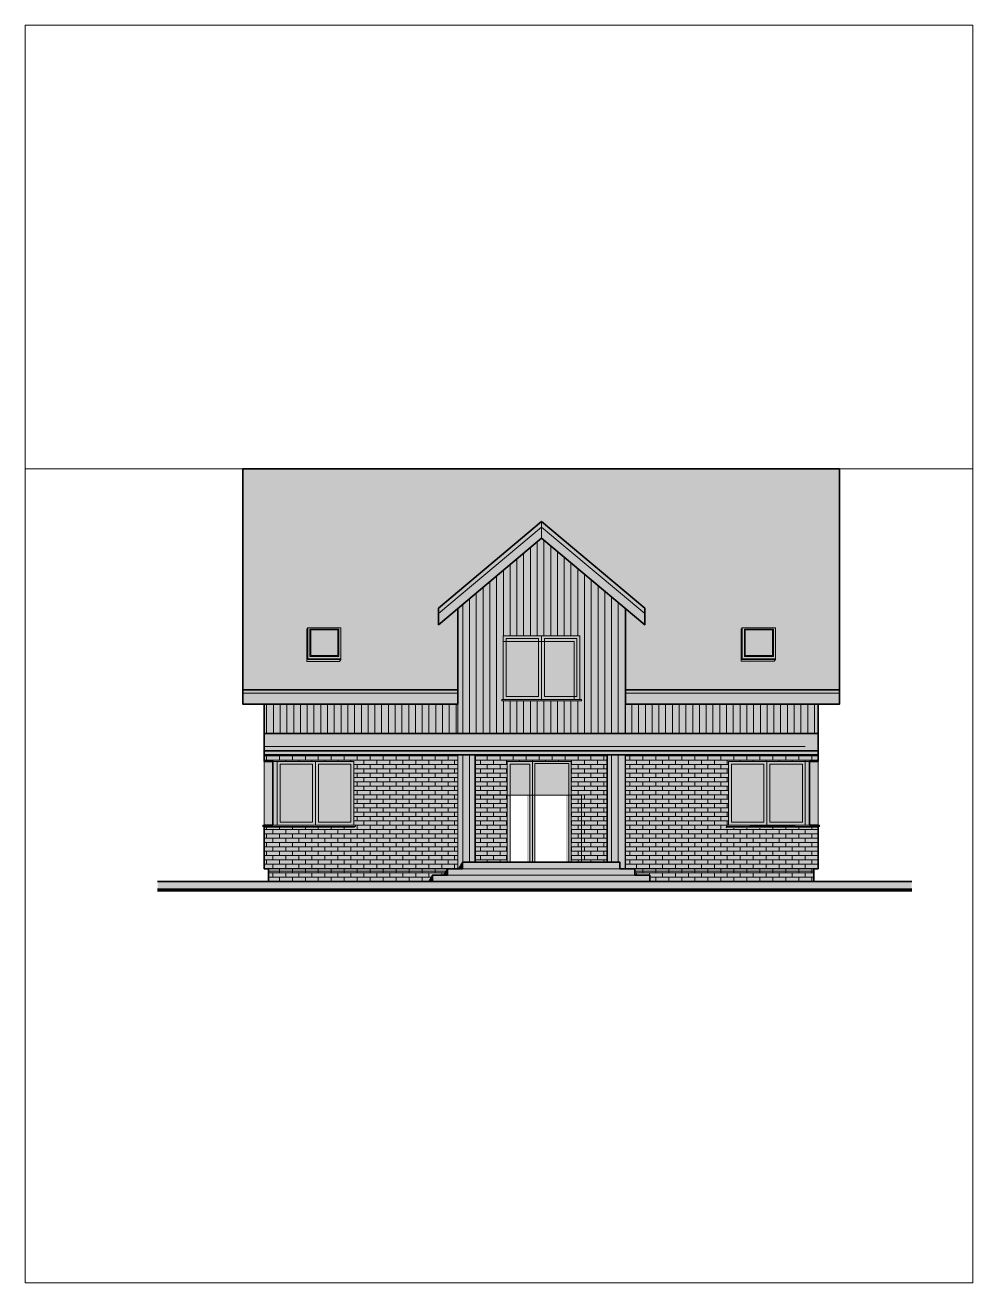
# Paper-space layout 'ELEW S' of a CAD drawing. Header units: millimetres. Extents: x -20 to 202, y -20 to 275.
# The model-space entities are those that its viewports show. They can reach past a viewport. Long polylines and large blocks are cut down to what shows.
import ezdxf

# ---------------------------------------------------------------- set-up
doc = ezdxf.new("R2010")
doc.units = ezdxf.units.MM
doc.linetypes.add('DASHED', pattern=[19.05, 12.7, -6.35])
for name, color, linetype, lineweight in [('A-ELEWACJA CIENKA', 11, 'Continuous', 13), ('A-RYS ELEWACJI', 40, 'Continuous', 35), ('A-schody', 2, 'Continuous', 0), ('A-wykończenie', 4, 'Continuous', 5), ('B-CIENIE', 251, 'Continuous', 0), ('B-DACHÓWKA', 250, 'Continuous', 0), ('B-DREWNO', 34, 'Continuous', 0), ('B-materiały', 9, 'Continuous', 0), ('B-STOLARKA OKIENNA', 250, 'Continuous', 0), ('B-SZKŁO', 153, 'Continuous', 0)]:
    doc.layers.add(name, color=color, linetype=linetype, lineweight=lineweight)
doc.layers.add('A-linia poziomu stopu', color=7, linetype='DASHED', lineweight=0, plot=False)
doc.layers.add('B-BIAŁY ELEM', color=7, linetype='Continuous', lineweight=0, true_color=0xf0f0f0)
doc.layers.add('B-CEGŁA', color=7, linetype='Continuous', lineweight=0, true_color=0xba5b0d)

msp = doc.modelspace()

# ---------------------------------------------------------------- hatches: boundary and pattern name
at = {"layer": 'A-ELEWACJA CIENKA'}
h = msp.add_hatch(dxfattribs=at)
h.set_pattern_fill('AR-RSHKE', color=256, scale=0.1)
h.paths.add_polyline_path([(3709.32, -2051.47), (3951.32, -2254.52), (3951.28, -2279.24), (4408.32, -2279.24), (4408.32, -1927.26), (3008.32, -1927.26), (3008.32, -2279.24), (3467.36, -2279.24), (3467.33, -2254.52)])
h.paths.add_polyline_path([(3512.32, -2279.24), (3484.54, -2279.24), (3467.39, -2293.64), (3467.36, -2279.24), (3008.32, -2279.24), (3008.32, -2446.49), (3512.32, -2446.49)])
h.paths.add_polyline_path([(3238.25, -2375.43), (3160.25, -2375.43), (3160.25, -2300.68), (3238.25, -2300.68)], flags=16)
h.paths.add_polyline_path([(3233.25, -2370.43), (3165.25, -2370.43), (3165.25, -2305.68), (3233.25, -2305.68)], flags=0)
h.paths.add_polyline_path([(4408.32, -2279.24), (3951.28, -2279.24), (3951.26, -2293.64), (3934.1, -2279.24), (3906.32, -2279.24), (3906.32, -2446.49), (4408.32, -2446.49)])
h.paths.add_polyline_path([(4180.4, -2300.68), (4258.4, -2300.68), (4258.4, -2375.43), (4180.4, -2375.43)], flags=16)
h.paths.add_polyline_path([(4185.4, -2305.68), (4253.4, -2305.68), (4253.4, -2370.43), (4185.4, -2370.43)], flags=0)
h.paths.add_polyline_path([(3906.32, -2255.93), (3906.32, -2279.24), (3934.1, -2279.24)], flags=17)
h.paths.add_polyline_path([(3512.32, -2255.93), (3484.54, -2279.24), (3512.32, -2279.24)], flags=17)
h = msp.add_hatch(dxfattribs=at)
h.set_pattern_fill('ANSI31', color=256, scale=5, angle=45)
h.paths.add_polyline_path([(3906.32, -2549.24), (3906.32, -2480.24), (3906.32, -2255.93), (3709.32, -2090.63), (3512.32, -2255.93), (3512.32, -2446.49), (3512.32, -2480.24), (3512.32, -2549.24)])
h.paths.add_polyline_path([(3619.32, -2472.24), (3616.32, -2472.24), (3616.32, -2469.24), (3619.32, -2469.24), (3619.32, -2319.24), (3799.32, -2319.24), (3799.32, -2469.24), (3803.25, -2469.24), (3803.25, -2472.24)], flags=16)
h.paths.add_polyline_path([(3716.32, -2462.24), (3716.32, -2326.24), (3792.32, -2326.24), (3792.32, -2462.24)], flags=0)
h.paths.add_polyline_path([(3702.32, -2462.24), (3626.32, -2462.24), (3626.32, -2326.24), (3702.32, -2326.24)], flags=0)
at = {"layer": 'A-ELEWACJA CIENKA', "transparency": 33554477}
h = msp.add_hatch(color=256, dxfattribs=at)
h.dxf.hatch_style = 1
h.paths.add_polyline_path([(3160.25, -2300.68), (3157.87, -2304.21), (3157.87, -2379.57), (3234.97, -2379.57), (3238.25, -2375.43), (3160.25, -2375.43)])
at = {"layer": 'A-ELEWACJA CIENKA'}
h = msp.add_hatch(color=256, dxfattribs=at)
h.dxf.hatch_style = 1
h.paths.add_polyline_path([(3619.32, -2469.24), (3803.25, -2469.24), (3803.25, -2472.24), (3619.32, -2472.24), (3616.32, -2472.24), (3616.32, -2469.24)])
h = msp.add_hatch(dxfattribs=at)
h.set_pattern_fill('ANSI31', color=256, scale=5, angle=45)
h.paths.add_polyline_path([(3512.32, -2549.24), (3512.32, -2480.24), (3057.84, -2480.24), (3057.84, -2549.24)])
h.paths.add_polyline_path([(4358.32, -2549.24), (4358.32, -2480.24), (3906.32, -2480.24), (3906.32, -2549.24)])
h = msp.add_hatch(dxfattribs=at)
h.set_pattern_fill('AR-BRSTD', color=256, scale=0.15)
h.paths.add_polyline_path([(4358.32, -2768.76), (4142.26, -2770.21), (4143.93, -2764.24), (4148.32, -2764.24), (4148.32, -2614.24), (4338.38, -2614.24), (4358.32, -2614.24), (4358.32, -2599.24), (3906.32, -2599.24), (3906.32, -2866.24), (3928.32, -2866.24), (4348.81, -2866.24), (4358.32, -2866.24)])
h.paths.add_polyline_path([(3512.32, -2599.24), (3057.84, -2599.24), (3057.84, -2614.24), (3078.27, -2614.24), (3268.32, -2614.24), (3268.32, -2764.24), (3272.23, -2764.24), (3272.23, -2767.24), (3270.54, -2767.24), (3269.69, -2768.76), (3057.84, -2768.76), (3057.84, -2866.24), (3067.84, -2866.24), (3488.32, -2866.24), (3512.32, -2866.24)])
h = msp.add_hatch(dxfattribs=at)
h.set_pattern_fill('ANSI31', color=256, scale=5, angle=45)
h.paths.add_polyline_path([(3553.32, -2599.24), (3512.32, -2599.24), (3512.32, -2866.24), (3514.28, -2866.24), (3523.32, -2851.24), (3553.32, -2851.24)])
h.paths.add_polyline_path([(3906.32, -2599.24), (3863.32, -2599.24), (3863.32, -2851.24), (3893.32, -2851.24), (3893.32, -2866.24), (3906.32, -2866.24)])
h = msp.add_hatch(dxfattribs=at)
h.set_pattern_fill('AR-BRSTD', color=256, scale=0.15)
h.paths.add_polyline_path([(3553.32, -2599.24), (3863.32, -2599.24), (3863.32, -2851.24), (3778.32, -2851.24), (3778.32, -2614.24), (3628.32, -2614.24), (3628.32, -2851.24), (3553.32, -2851.24)])
h = msp.add_hatch(color=256, dxfattribs=at)
h.dxf.hatch_style = 1
h.paths.add_polyline_path([(3057.84, -2764.24), (3272.23, -2764.24), (3272.23, -2767.24), (3057.84, -2767.24), (3054.84, -2767.24), (3054.84, -2764.24)])
h = msp.add_hatch(color=256, dxfattribs=at)
h.dxf.hatch_style = 1
h.paths.add_polyline_path([(4358.32, -2764.24), (4143.93, -2764.24), (4143.93, -2767.24), (4358.32, -2767.24), (4361.32, -2767.24), (4361.32, -2764.24)])
h = msp.add_hatch(dxfattribs=at)
h.set_pattern_fill('AR-BRSTD', color=256, scale=0.15)
h.paths.add_polyline_path([(3068.32, -2866.24), (3488.32, -2866.24), (3488.32, -2881.24), (3453.32, -2881.24), (3453.32, -2896.24), (3068.32, -2896.24)])
h = msp.add_hatch(dxfattribs=at)
h.set_pattern_fill('AR-BRSTD', color=256, scale=0.15)
h.paths.add_polyline_path([(4348.32, -2866.24), (3928.32, -2866.24), (3928.32, -2881.24), (3963.32, -2881.24), (3963.32, -2896.24), (4348.32, -2896.24)])
h = msp.add_hatch(dxfattribs=at)
h.set_pattern_fill('AR-BRSTD', color=256, scale=0.15)
h.paths.add_polyline_path([(4348.32, -2866.24), (3928.32, -2866.24), (3928.32, -2881.24), (3963.32, -2881.24), (3963.32, -2896.24), (4348.32, -2896.24)])
at = {"layer": 'B-BIAŁY ELEM', "transparency": 33554687}
h = msp.add_hatch(color=256, dxfattribs=at)
h.dxf.hatch_style = 1
h.paths.add_polyline_path([(3863.32, -2599.24), (4358.32, -2599.24), (4358.32, -2549.24), (3057.84, -2549.24), (3057.84, -2599.24)])
at = {"layer": 'B-CEGŁA'}
h = msp.add_hatch(color=256, dxfattribs=at)
h.dxf.hatch_style = 1
h.paths.add_polyline_path([(3512.32, -2599.24), (3057.84, -2599.24), (3057.84, -2614.24), (3078.27, -2614.24), (3268.32, -2614.24), (3268.32, -2764.24), (3272.23, -2764.24), (3272.23, -2767.24), (3270.54, -2767.24), (3269.69, -2768.76), (3057.84, -2768.76), (3057.84, -2866.24), (3067.84, -2866.24), (3488.32, -2866.24), (3512.32, -2866.24)])
h.paths.add_polyline_path([(4148.32, -2614.24), (4338.38, -2614.24), (4358.32, -2614.24), (4358.32, -2599.24), (3906.32, -2599.24), (3906.32, -2866.24), (3928.32, -2866.24), (4348.81, -2866.24), (4358.32, -2866.24), (4358.32, -2768.76), (4142.26, -2770.21), (4143.93, -2764.24), (4148.32, -2764.24)])
h = msp.add_hatch(color=256, dxfattribs=at)
h.dxf.hatch_style = 1
h.paths.add_polyline_path([(3553.32, -2599.24), (3863.32, -2599.24), (3863.32, -2851.24), (3778.32, -2851.24), (3778.32, -2614.24), (3628.32, -2614.24), (3628.32, -2851.24), (3553.32, -2851.24)])
h = msp.add_hatch(color=256, dxfattribs=at)
h.dxf.hatch_style = 1
h.paths.add_polyline_path([(3067.84, -2866.24), (3488.32, -2866.24), (3488.32, -2881.24), (3453.32, -2881.24), (3453.32, -2896.24), (3067.84, -2896.24)])
h = msp.add_hatch(color=256, dxfattribs=at)
h.dxf.hatch_style = 1
h.paths.add_polyline_path([(4348.81, -2866.24), (3928.32, -2866.24), (3928.32, -2881.24), (3963.32, -2881.24), (3963.32, -2896.24), (4348.81, -2896.24)])
at = {"layer": 'B-CIENIE', "transparency": 33554503}
h = msp.add_hatch(color=0, dxfattribs=at)
h.dxf.hatch_style = 1
h.paths.add_polyline_path([(3709.32, -2090.63), (3696.62, -2101.29), (3906.32, -2274.86), (3906.32, -2501.41), (3906.32, -2480.24), (3906.32, -2255.93)])
h = msp.add_hatch(color=0, dxfattribs=at)
h.dxf.hatch_style = 1
h.paths.add_polyline_path([(3160.25, -2300.68), (3157.87, -2304.21), (3157.87, -2379.57), (3234.97, -2379.57), (3238.25, -2375.43), (3160.25, -2375.43)])
h = msp.add_hatch(color=0, dxfattribs=at)
h.dxf.hatch_style = 1
h.paths.add_polyline_path([(4180.4, -2300.8), (4178.02, -2304.34), (4178.02, -2379.08), (4255.12, -2379.08), (4258.4, -2375.43), (4180.4, -2375.43)])
h = msp.add_hatch(color=0, dxfattribs=at)
h.dxf.hatch_style = 1
h.paths.add_polyline_path([(4180.4, -2300.8), (4178.02, -2304.34), (4178.02, -2379.08), (4255.12, -2379.08), (4258.4, -2375.43), (4180.4, -2375.43)])
h = msp.add_hatch(color=0, dxfattribs=at)
h.dxf.hatch_style = 1
h.paths.add_polyline_path([(3231.25, -2305.68), (3167.25, -2305.68), (3167.25, -2306.93), (3229.42, -2306.93), (3229.42, -2365.43), (3231.25, -2365.43)])
h = msp.add_hatch(color=0, dxfattribs=at)
h.dxf.hatch_style = 1
h.paths.add_polyline_path([(3619.32, -2319.24), (3799.32, -2319.24), (3799.32, -2469.24), (3785.4, -2469.24), (3785.4, -2333.08), (3619.32, -2333.08)])
h = msp.add_hatch(color=0, dxfattribs=at)
h.dxf.hatch_style = 1
h.paths.add_polyline_path([(3702.32, -2326.24), (3626.32, -2326.24), (3626.32, -2330.84), (3699.37, -2330.84), (3699.37, -2462.24), (3702.32, -2462.24)])
h = msp.add_hatch(color=0, dxfattribs=at)
h.dxf.hatch_style = 1
h.paths.add_polyline_path([(3792.32, -2326.24), (3716.32, -2326.24), (3716.32, -2330.84), (3789.37, -2330.84), (3789.37, -2462.24), (3792.32, -2462.24)])
h = msp.add_hatch(color=0, dxfattribs=at)
h.dxf.hatch_style = 1
h.paths.add_polyline_path([(4251.4, -2305.68), (4187.4, -2305.68), (4187.4, -2306.93), (4249.57, -2306.93), (4249.57, -2365.43), (4251.4, -2365.43)])
h = msp.add_hatch(color=0, dxfattribs=at)
h.dxf.hatch_style = 1
h.paths.add_polyline_path([(3906.32, -2387.41), (3906.32, -2480.24), (4358.32, -2480.24), (4358.32, -2501.03), (3893.76, -2501.39)])
h = msp.add_hatch(color=0, dxfattribs=at)
h.dxf.hatch_style = 1
h.paths.add_polyline_path([(3619.32, -2472.24), (3803.25, -2469.24), (3800.72, -2473.76), (3619.32, -2473.76), (3615.15, -2473.74), (3616.32, -2469.24)])
h = msp.add_hatch(color=0, dxfattribs=at)
h.dxf.hatch_style = 1
h.paths.add_polyline_path([(3512.32, -2480.24), (3060.32, -2480.24), (3060.32, -2501.03), (3487.63, -2501.39)])
h = msp.add_hatch(color=0, dxfattribs=at)
h.dxf.hatch_style = 1
h.paths.add_polyline_path([(3078.27, -2614.24), (3057.84, -2614.24), (3057.84, -2764.24), (3078.27, -2764.24)])
h.paths.add_polyline_path([(4358.32, -2614.24), (4338.38, -2614.24), (4338.38, -2764.24), (4358.32, -2764.24)])
h = msp.add_hatch(color=0, dxfattribs=at)
h.dxf.hatch_style = 1
h.paths.add_polyline_path([(3268.32, -2614.24), (3078.27, -2614.24), (3078.27, -2627.12), (3254.02, -2627.12), (3254.02, -2764.24), (3268.32, -2764.24)])
h = msp.add_hatch(color=0, dxfattribs=at)
h.dxf.hatch_style = 1
h.paths.add_polyline_path([(3171.27, -2621.24), (3095.27, -2621.24), (3095.27, -2625.84), (3168.31, -2625.84), (3168.31, -2757.24), (3171.27, -2757.24)])
h = msp.add_hatch(color=0, dxfattribs=at)
h.dxf.hatch_style = 1
h.paths.add_polyline_path([(3261.29, -2621.24), (3185.29, -2621.24), (3185.29, -2625.84), (3258.34, -2625.84), (3258.34, -2757.24), (3261.29, -2757.24)])
h = msp.add_hatch(color=0, dxfattribs=at)
h.dxf.hatch_style = 1
h.paths.add_polyline_path([(3553.32, -2599.24), (3863.32, -2599.24), (3863.32, -2851.24), (3802.6, -2851.24), (3802.6, -2693.8), (3553.32, -2693.8)])
h = msp.add_hatch(color=0, dxfattribs=at)
h.dxf.hatch_style = 1
h.paths.add_polyline_path([(3778.32, -2614.24), (3628.32, -2614.24), (3628.32, -2627.12), (3766.25, -2627.12), (3766.25, -2846.24), (3778.32, -2846.24)])
h = msp.add_hatch(color=0, dxfattribs=at)
h.dxf.hatch_style = 1
h.paths.add_polyline_path([(3681.32, -2621.24), (3635.32, -2621.24), (3635.32, -2625.84), (3675.32, -2625.84), (3675.32, -2853.24), (3681.32, -2853.24)])
h = msp.add_hatch(color=0, dxfattribs=at)
h.dxf.hatch_style = 1
h.paths.add_polyline_path([(3773.32, -2619.24), (3693.32, -2619.24), (3693.32, -2623.84), (3766.37, -2623.84), (3766.37, -2851.24), (3773.32, -2851.24)])
h = msp.add_hatch(color=0, dxfattribs=at)
h.dxf.hatch_style = 1
h.paths.add_polyline_path([(4338.87, -2614.24), (4148.81, -2614.24), (4148.81, -2627.12), (4338.38, -2627.12), (4338.38, -2764.24), (4338.87, -2764.24)])
h = msp.add_hatch(color=0, dxfattribs=at)
h.dxf.hatch_style = 1
h.paths.add_polyline_path([(4231.81, -2621.24), (4155.81, -2621.24), (4155.81, -2625.84), (4228.86, -2625.84), (4228.86, -2757.24), (4231.81, -2757.24)])
h = msp.add_hatch(color=0, dxfattribs=at)
h.dxf.hatch_style = 1
h.paths.add_polyline_path([(4321.84, -2621.24), (4245.84, -2621.24), (4245.84, -2625.84), (4318.89, -2625.84), (4318.89, -2757.24), (4321.84, -2757.24)])
h = msp.add_hatch(color=0, dxfattribs=at)
h.dxf.hatch_style = 1
h.paths.add_polyline_path([(3057.84, -2767.24), (3270.54, -2767.24), (3269.69, -2768.76), (3057.84, -2768.76)])
h = msp.add_hatch(color=0, dxfattribs=at)
h.dxf.hatch_style = 1
h.paths.add_polyline_path([(4358.32, -2767.24), (4143.93, -2764.24), (4142.26, -2770.21), (4358.32, -2768.76)])
h = msp.add_hatch(color=0, dxfattribs=at)
h.dxf.hatch_style = 1
h.paths.add_polyline_path([(3523.32, -2851.24), (3523.32, -2866.24), (3514.28, -2866.24)])
h = msp.add_hatch(color=0, dxfattribs=at)
h.dxf.hatch_style = 1
h.paths.add_polyline_path([(3067.84, -2866.24), (3488.32, -2866.24), (3488.32, -2871.78), (3067.84, -2871.78)])
h = msp.add_hatch(color=0, dxfattribs=at)
h.dxf.hatch_style = 1
h.paths.add_polyline_path([(3453.32, -2881.24), (3453.32, -2896.24), (3444.28, -2896.24)])
h = msp.add_hatch(color=0, dxfattribs=at)
h.dxf.hatch_style = 1
h.paths.add_polyline_path([(3488.32, -2866.24), (3488.32, -2881.24), (3479.28, -2881.24)])
h = msp.add_hatch(color=0, dxfattribs=at)
h.dxf.hatch_style = 1
h.paths.add_polyline_path([(4348.81, -2866.24), (3928.32, -2866.24), (3928.32, -2871.78), (4348.81, -2871.78)])
at = {"layer": 'B-DACHÓWKA', "transparency": 33554636}
h = msp.add_hatch(color=256, dxfattribs=at)
h.dxf.hatch_style = 1
h.paths.add_polyline_path([(3467.37, -2254.42), (3709.36, -2051.37), (3951.36, -2254.42), (3951.3, -2293.54), (3906.36, -2255.83), (3906.36, -2446.4), (4408.36, -2446.4), (4408.36, -1927.17), (3008.36, -1927.17), (3008.36, -2446.4), (3512.36, -2446.4), (3512.36, -2255.83), (3467.42, -2293.54)])
h.paths.add_polyline_path([(3238.29, -2300.58), (3238.29, -2375.33), (3235, -2375.43), (3160.3, -2375.43), (3160.3, -2304.12), (3160.29, -2300.58)], flags=16)
h.paths.add_polyline_path([(3238.29, -2300.58), (3238.29, -2375.33), (3160.29, -2375.33), (3160.29, -2300.58)], flags=0)
h.paths.add_polyline_path([(3233.29, -2304.08), (3233.29, -2368.33), (3165.29, -2368.33), (3165.29, -2304.08)], flags=0)
h.paths.add_polyline_path([(3231.29, -2305.58), (3231.29, -2365.33), (3167.29, -2365.33), (3167.29, -2305.58)], flags=0)
h.paths.add_polyline_path([(4180.4, -2304.24), (4180.44, -2300.7), (4180.44, -2300.68), (4258.44, -2300.68), (4258.44, -2375.33), (4258.4, -2373.43), (4180.4, -2373.43)], flags=16)
h.paths.add_polyline_path([(4185.44, -2304.08), (4253.44, -2304.08), (4253.44, -2368.33), (4185.44, -2368.33)], flags=0)
h.paths.add_polyline_path([(4187.44, -2305.58), (4251.44, -2305.58), (4251.44, -2365.33), (4187.44, -2365.33)], flags=0)
h = msp.add_hatch(color=256, dxfattribs=at)
h.dxf.hatch_style = 1
h.paths.add_polyline_path([(3709.32, -2090.63), (3709.32, -2064.52), (3467.35, -2267.56), (3467.39, -2293.64), (3512.32, -2255.93)])
h.paths.add_polyline_path([(3709.32, -2064.52), (3709.32, -2090.63), (3951.26, -2293.64), (3951.3, -2267.56)])
h.paths.add_polyline_path([(3709.32, -2051.47), (3709.32, -2064.52), (3951.3, -2267.56), (3951.32, -2254.52)])
h.paths.add_polyline_path([(3709.32, -2064.52), (3709.32, -2051.47), (3467.33, -2254.52), (3467.35, -2267.56)])
h.paths.add_polyline_path([(3512.32, -2446.49), (3008.32, -2446.49), (3008.32, -2454.16), (3512.32, -2454.16)])
h.paths.add_polyline_path([(3512.32, -2454.16), (3008.32, -2454.16), (3008.32, -2480.24), (3512.32, -2480.24)])
h.paths.add_polyline_path([(4408.32, -2454.16), (3906.32, -2454.16), (3906.32, -2480.24), (4408.32, -2480.24)])
h.paths.add_polyline_path([(4408.32, -2446.49), (3906.32, -2446.49), (3906.32, -2454.16), (4408.32, -2454.16)])
at = {"layer": 'B-DREWNO', "transparency": 33554643}
h = msp.add_hatch(color=256, dxfattribs=at)
h.dxf.hatch_style = 1
h.paths.add_polyline_path([(3906.32, -2549.24), (3906.32, -2480.24), (3906.32, -2255.93), (3709.32, -2090.63), (3512.32, -2255.93), (3512.32, -2446.49), (3512.32, -2480.24), (3512.32, -2549.24)])
h.paths.add_polyline_path([(3619.32, -2472.24), (3616.32, -2472.24), (3616.32, -2469.24), (3619.32, -2469.24), (3619.32, -2319.24), (3799.32, -2319.24), (3799.32, -2469.24), (3803.25, -2469.24), (3803.25, -2472.24)], flags=16)
h.paths.add_polyline_path([(3716.32, -2462.24), (3716.32, -2326.24), (3792.32, -2326.24), (3792.32, -2462.24)], flags=0)
h.paths.add_polyline_path([(3702.32, -2462.24), (3626.32, -2462.24), (3626.32, -2326.24), (3702.32, -2326.24)], flags=0)
h = msp.add_hatch(color=256, dxfattribs=at)
h.dxf.hatch_style = 1
h.paths.add_polyline_path([(3512.32, -2549.24), (3512.32, -2480.24), (3057.84, -2480.24), (3057.84, -2549.24)])
h.paths.add_polyline_path([(4358.32, -2549.24), (4358.32, -2480.24), (3906.32, -2480.24), (3906.32, -2549.24)])
h = msp.add_hatch(color=256, dxfattribs=at)
h.dxf.hatch_style = 1
h.paths.add_polyline_path([(3512.32, -2549.24), (3512.32, -2480.24), (3057.84, -2480.24), (3057.84, -2549.24)])
h.paths.add_polyline_path([(4358.32, -2549.24), (4358.32, -2480.24), (3906.32, -2480.24), (3906.32, -2549.24)])
h = msp.add_hatch(color=256, dxfattribs=at)
h.dxf.hatch_style = 1
h.paths.add_polyline_path([(3906.32, -2599.24), (3863.32, -2599.24), (3863.32, -2851.24), (3893.32, -2851.24), (3893.32, -2866.24), (3906.32, -2866.24)])
h.paths.add_polyline_path([(3553.32, -2599.24), (3512.32, -2599.24), (3512.32, -2866.24), (3514.28, -2866.24), (3523.32, -2851.24), (3553.32, -2851.24)])
at = {"layer": 'B-materiały'}
h = msp.add_hatch(dxfattribs=at)
h.set_pattern_fill('AR-HBONE', color=256, scale=0.1)
h.paths.add_polyline_path([(2807.84, -2896.24), (4578.32, -2896.24), (4578.32, -2916.24), (2807.84, -2916.24)])
at = {"layer": 'B-STOLARKA OKIENNA', "transparency": 33554628}
h = msp.add_hatch(color=256, dxfattribs=at)
h.dxf.hatch_style = 1
h.paths.add_polyline_path([(3233.25, -2304.18), (3165.25, -2304.18), (3165.25, -2368.43), (3233.25, -2368.43)], flags=0)
h.paths.add_polyline_path([(3167.25, -2365.43), (3167.25, -2305.68), (3231.25, -2305.68), (3231.25, -2365.43)], flags=0)
h.paths.add_polyline_path([(3238.25, -2300.68), (3160.25, -2300.68), (3160.25, -2373.43), (3238.25, -2373.43)])
h.paths.add_polyline_path([(3165.25, -2368.43), (3165.25, -2304.18), (3233.25, -2304.18), (3233.25, -2368.43)], flags=16)
h = msp.add_hatch(color=256, dxfattribs=at)
h.dxf.hatch_style = 1
h.paths.add_polyline_path([(4258.4, -2300.68), (4180.4, -2300.68), (4180.4, -2373.43), (4258.4, -2373.43)])
h.paths.add_polyline_path([(4185.4, -2304.18), (4253.4, -2304.18), (4253.4, -2368.43), (4185.4, -2368.43)], flags=0)
h.paths.add_polyline_path([(4187.4, -2305.68), (4251.4, -2305.68), (4251.4, -2365.43), (4187.4, -2365.43)], flags=0)
h.paths.add_polyline_path([(4253.4, -2304.18), (4185.4, -2304.18), (4185.4, -2368.43), (4253.4, -2368.43)], flags=16)
h = msp.add_hatch(color=256, dxfattribs=at)
h.dxf.hatch_style = 1
h.paths.add_polyline_path([(3233.25, -2304.18), (3165.25, -2304.18), (3165.25, -2368.43), (3233.25, -2368.43)])
h.paths.add_polyline_path([(3231.25, -2365.43), (3167.25, -2365.43), (3167.25, -2305.68), (3231.25, -2305.68)], flags=16)
h = msp.add_hatch(color=256, dxfattribs=at)
h.dxf.hatch_style = 1
h.paths.add_polyline_path([(3785.4, -2462.24), (3716.32, -2462.24), (3716.32, -2333.08), (3709.32, -2333.08), (3709.32, -2469.24), (3785.4, -2469.24)], flags=17)
h.paths.add_polyline_path([(3709.32, -2333.08), (3702.32, -2333.08), (3702.32, -2462.24), (3626.32, -2462.24), (3626.32, -2333.08), (3619.32, -2333.08), (3619.32, -2469.24), (3709.32, -2469.24)])
h.paths.add_polyline_path([(3709.32, -2319.24), (3619.32, -2319.24), (3619.32, -2333.08), (3626.32, -2333.08), (3626.32, -2326.24), (3702.32, -2326.24), (3702.32, -2333.08), (3709.32, -2333.08)])
h.paths.add_polyline_path([(3799.32, -2319.24), (3709.32, -2319.24), (3709.32, -2333.08), (3716.32, -2333.08), (3716.32, -2326.24), (3792.32, -2326.24), (3792.32, -2462.24), (3785.4, -2462.24), (3785.4, -2469.24), (3799.32, -2469.24)])
h = msp.add_hatch(color=256, dxfattribs=at)
h.dxf.hatch_style = 1
h.paths.add_polyline_path([(4253.4, -2304.18), (4185.4, -2304.18), (4185.4, -2368.43), (4253.4, -2368.43)])
h.paths.add_polyline_path([(4187.4, -2365.43), (4187.4, -2305.68), (4251.4, -2305.68), (4251.4, -2365.43)], flags=16)
h = msp.add_hatch(color=256, dxfattribs=at)
h.dxf.hatch_style = 1
h.paths.add_polyline_path([(4258.4, -2373.43), (4180.4, -2373.43), (4180.4, -2375.43), (4258.4, -2375.43)])
h = msp.add_hatch(color=256, dxfattribs=at)
h.dxf.hatch_style = 1
h.paths.add_polyline_path([(3088.27, -2614.24), (3078.27, -2614.24), (3078.27, -2764.24), (3088.27, -2764.24)])
h = msp.add_hatch(color=256, dxfattribs=at)
h.dxf.hatch_style = 1
h.paths.add_polyline_path([(3178.29, -2614.24), (3088.27, -2614.24), (3088.27, -2764.24), (3178.29, -2764.24)])
h.paths.add_polyline_path([(3171.29, -2757.24), (3095.27, -2757.24), (3095.27, -2621.24), (3171.29, -2621.24)], flags=16)
h.paths.add_polyline_path([(3268.32, -2614.24), (3178.29, -2614.24), (3178.29, -2764.24), (3268.32, -2764.24)])
h.paths.add_polyline_path([(3185.29, -2621.24), (3261.32, -2621.24), (3261.32, -2757.24), (3185.29, -2757.24)], flags=16)
at = {"layer": 'B-STOLARKA OKIENNA'}
h = msp.add_hatch(color=256, dxfattribs=at)
h.dxf.hatch_style = 1
h.paths.add_polyline_path([(3778.32, -2614.24), (3688.32, -2614.24), (3688.32, -2693.8), (3693.32, -2693.8), (3693.32, -2619.24), (3773.32, -2619.24), (3773.32, -2693.8), (3778.32, -2693.8)])
h.paths.add_polyline_path([(3688.32, -2614.24), (3628.32, -2614.24), (3628.32, -2693.8), (3635.32, -2693.8), (3635.32, -2621.24), (3681.32, -2621.24), (3681.32, -2693.8), (3688.32, -2693.8)])
at = {"layer": 'B-STOLARKA OKIENNA', "transparency": 33554628}
h = msp.add_hatch(color=256, dxfattribs=at)
h.dxf.hatch_style = 1
h.paths.add_polyline_path([(4338.38, -2614.24), (4328.38, -2614.24), (4328.38, -2764.24), (4338.38, -2764.24)])
h.paths.add_polyline_path([(4328.38, -2614.24), (4238.35, -2614.24), (4238.35, -2764.24), (4328.38, -2764.24)])
h.paths.add_polyline_path([(4321.38, -2757.24), (4245.35, -2757.24), (4245.35, -2621.24), (4321.38, -2621.24)], flags=16)
h.paths.add_polyline_path([(4238.35, -2614.24), (4148.32, -2614.24), (4148.32, -2764.24), (4238.35, -2764.24)])
h.paths.add_polyline_path([(4231.35, -2757.24), (4155.32, -2757.24), (4155.32, -2621.24), (4231.35, -2621.24)], flags=16)
h = msp.add_hatch(color=256, dxfattribs=at)
h.dxf.hatch_style = 1
h.paths.add_polyline_path([(3693.32, -2693.8), (3688.32, -2693.8), (3688.32, -2851.24), (3693.32, -2851.24)])
h.paths.add_polyline_path([(3688.32, -2693.8), (3681.32, -2693.8), (3681.32, -2851.24), (3688.32, -2851.24)])
h.paths.add_polyline_path([(3635.32, -2693.8), (3628.32, -2693.8), (3628.32, -2851.24), (3635.32, -2851.24)])
h.paths.add_polyline_path([(3778.32, -2693.8), (3773.32, -2693.8), (3773.32, -2851.24), (3778.32, -2851.24)])
at = {"layer": 'B-STOLARKA OKIENNA'}
h = msp.add_hatch(color=256, dxfattribs=at)
h.dxf.hatch_style = 1
h.paths.add_polyline_path([(3893.32, -2851.24), (3523.32, -2851.24), (3523.32, -2866.24), (3893.32, -2866.24)])
h.paths.add_polyline_path([(3928.32, -2866.24), (3893.32, -2866.24), (3523.32, -2866.24), (3514.28, -2866.24), (3488.32, -2866.24), (3488.32, -2881.24), (3928.32, -2881.24)])
h.paths.add_polyline_path([(3963.32, -2881.24), (3928.32, -2881.24), (3488.32, -2881.24), (3453.32, -2881.24), (3453.32, -2896.24), (3963.32, -2896.24)])
at = {"layer": 'B-SZKŁO', "transparency": 33554544}
h = msp.add_hatch(color=256, dxfattribs=at)
h.dxf.hatch_style = 1
h.paths.add_polyline_path([(3231.25, -2365.43), (3167.25, -2365.43), (3167.25, -2305.68), (3231.25, -2305.68)])
h = msp.add_hatch(color=256, dxfattribs=at)
h.dxf.hatch_style = 1
h.paths.add_polyline_path([(3702.32, -2462.24), (3626.32, -2462.24), (3626.32, -2326.24), (3702.32, -2326.24)])
h = msp.add_hatch(color=256, dxfattribs=at)
h.dxf.hatch_style = 1
h.paths.add_polyline_path([(3792.32, -2462.24), (3716.32, -2462.24), (3716.32, -2326.24), (3792.32, -2326.24)])
h = msp.add_hatch(color=256, dxfattribs=at)
h.dxf.hatch_style = 1
h.paths.add_polyline_path([(4251.4, -2365.43), (4187.4, -2365.43), (4187.4, -2305.68), (4251.4, -2305.68)])
h = msp.add_hatch(color=256, dxfattribs=at)
h.dxf.hatch_style = 1
h.paths.add_polyline_path([(3171.27, -2757.24), (3095.27, -2757.24), (3095.27, -2621.24), (3171.27, -2621.24)])
h = msp.add_hatch(color=256, dxfattribs=at)
h.dxf.hatch_style = 1
h.paths.add_polyline_path([(3261.29, -2757.24), (3185.29, -2757.24), (3185.29, -2621.24), (3261.29, -2621.24)])
h = msp.add_hatch(color=256, dxfattribs=at)
h.dxf.hatch_style = 1
h.paths.add_polyline_path([(4231.32, -2757.24), (4155.32, -2757.24), (4155.32, -2621.24), (4231.32, -2621.24)])
h = msp.add_hatch(color=256, dxfattribs=at)
h.dxf.hatch_style = 1
h.paths.add_polyline_path([(4321.35, -2757.24), (4245.35, -2757.24), (4245.35, -2621.24), (4321.35, -2621.24)])

# ---------------------------------------------------------------- linework, layer by layer
at = {"layer": 'A-ELEWACJA CIENKA'}
for p, q in [((3709.32, -2064.52), (3467.35, -2267.56)), ((3709.32, -2090.63), (3709.32, -2051.47)), ((3709.32, -2064.52), (3951.3, -2267.56)), ((3709.32, -2319.24), (3709.32, -2469.24)), ((3160.25, -2373.43), (3238.25, -2373.43)), ((4180.4, -2373.43), (4258.4, -2373.43)), ((3008.32, -2454.16), (3512.32, -2454.16)), ((3906.32, -2454.16), (4408.32, -2454.16)), ((3512.32, -2480.24), (3512.32, -2549.24)), ((3906.32, -2480.24), (3906.32, -2549.24)), ((3057.84, -2764.24), (3057.84, -2614.24)), ((3088.27, -2614.24), (3088.27, -2764.24)), ((3178.29, -2614.24), (3178.29, -2764.24)), ((3512.32, -2599.24), (3512.32, -2866.24)), ((3681.32, -2621.24), (3681.32, -2851.24)), ((3688.32, -2614.24), (3688.32, -2851.24)), ((3906.32, -2599.24), (3906.32, -2866.24)), ((4238.35, -2614.24), (4238.35, -2764.24)), ((4328.38, -2614.24), (4328.38, -2764.24)), ((4358.32, -2764.24), (4358.32, -2614.24)), ((3067.84, -2866.24), (3488.32, -2866.24)), ((3453.32, -2896.24), (3453.32, -2881.24)), ((3928.32, -2881.24), (3488.32, -2881.24)), ((3523.32, -2866.24), (3893.32, -2866.24)), ((3928.32, -2866.24), (4348.32, -2866.24)), ((3440.13, -2896.24), (3453.32, -2896.24))]:
    msp.add_line(p, q, dxfattribs=at)
at = {"layer": 'A-ELEWACJA CIENKA', "transparency": 33554477}
for points in [[(3160.25, -2300.68), (3157.87, -2304.21), (3157.87, -2379.57), (3234.97, -2379.57), (3238.25, -2375.43), (3160.25, -2375.43), (3160.25, -2300.68)], [(4180.4, -2300.8), (4178.02, -2304.34), (4178.02, -2379.08), (4255.12, -2379.08), (4258.4, -2375.43), (4180.4, -2375.43), (4180.4, -2302.68)]]:
    msp.add_lwpolyline(points, dxfattribs=at)
at = {"layer": 'A-ELEWACJA CIENKA'}
for points in [[(3160.25, -2300.68), (3238.25, -2300.68), (3238.25, -2375.43), (3160.25, -2375.43), (3160.25, -2300.68)], [(4258.4, -2300.68), (4180.4, -2300.68), (4180.4, -2375.43), (4258.4, -2375.43), (4258.4, -2300.68)], [(3619.32, -2319.24), (3799.32, -2319.24), (3799.32, -2469.24), (3619.32, -2469.24), (3619.32, -2319.24)], [(3619.32, -2469.24), (3803.25, -2469.24), (3803.25, -2472.24), (3619.32, -2472.24), (3616.32, -2472.24), (3616.32, -2469.24), (3619.32, -2469.24)], [(3863.32, -2599.24), (4358.32, -2599.24), (4358.32, -2549.24), (3057.84, -2549.24), (3057.84, -2599.24), (3863.32, -2599.24)], [(3553.32, -2599.24), (3863.32, -2599.24), (3863.32, -2851.24), (3778.32, -2851.24), (3778.32, -2614.24), (3628.32, -2614.24), (3628.32, -2851.24), (3553.32, -2851.24), (3553.32, -2599.24)], [(3628.32, -2851.24), (3628.32, -2614.24), (3778.32, -2614.24), (3778.32, -2851.24)], [(3635.32, -2851.24), (3635.32, -2621.24), (3681.32, -2621.24)], [(3693.32, -2851.24), (3693.32, -2619.24), (3773.32, -2619.24), (3773.32, -2851.24)], [(3057.84, -2764.24), (3272.23, -2764.24), (3272.23, -2767.24), (3057.84, -2767.24), (3054.84, -2767.24), (3054.84, -2764.24), (3057.84, -2764.24)], [(4358.32, -2764.24), (4143.93, -2764.24), (4143.93, -2767.24), (4358.32, -2767.24), (4361.32, -2767.24), (4361.32, -2764.24), (4358.32, -2764.24)], [(3067.84, -2866.24), (3488.32, -2866.24), (3488.32, -2881.24), (3453.32, -2881.24), (3453.32, -2896.24), (3067.84, -2896.24), (3067.84, -2866.24)]]:
    msp.add_lwpolyline(points, dxfattribs=at)
for points in [[(3160.25, -2300.68), (3238.25, -2300.68), (3238.25, -2375.43), (3160.25, -2375.43)], [(3233.25, -2304.18), (3165.25, -2304.18), (3165.25, -2368.43), (3233.25, -2368.43)], [(3231.25, -2305.68), (3167.25, -2305.68), (3167.25, -2365.43), (3231.25, -2365.43)], [(3702.32, -2462.24), (3626.32, -2462.24), (3626.32, -2326.24), (3702.32, -2326.24)], [(3716.32, -2326.24), (3792.32, -2326.24), (3792.32, -2462.24), (3716.32, -2462.24)], [(4253.4, -2304.18), (4185.4, -2304.18), (4185.4, -2368.43), (4253.4, -2368.43)], [(4251.4, -2305.68), (4187.4, -2305.68), (4187.4, -2365.43), (4251.4, -2365.43)], [(3078.27, -2614.24), (3268.32, -2614.24), (3268.32, -2764.24), (3078.27, -2764.24)], [(3171.29, -2757.24), (3095.27, -2757.24), (3095.27, -2621.24), (3171.29, -2621.24)], [(3185.29, -2621.24), (3261.32, -2621.24), (3261.32, -2757.24), (3185.29, -2757.24)], [(4338.38, -2614.24), (4148.32, -2614.24), (4148.32, -2764.24), (4338.38, -2764.24)], [(4231.35, -2621.24), (4155.32, -2621.24), (4155.32, -2757.24), (4231.35, -2757.24)], [(4245.35, -2757.24), (4321.38, -2757.24), (4321.38, -2621.24), (4245.35, -2621.24)]]:
    msp.add_lwpolyline(points, close=True, dxfattribs=at)
at = {"layer": 'A-linia poziomu stopu'}
msp.add_line((3057.84, -2579.24), (4358.32, -2579.24), dxfattribs=at)
at = {"layer": 'A-RYS ELEWACJI'}
for p, q in [((3512.32, -2480.24), (3512.32, -2255.93)), ((3906.32, -2255.93), (3906.32, -2480.24)), ((3057.84, -2480.24), (3057.84, -2614.24)), ((3078.27, -2614.24), (3057.84, -2614.24)), ((3078.27, -2614.24), (3078.27, -2764.24)), ((3078.27, -2764.24), (3057.84, -2764.24)), ((3057.84, -2764.24), (3057.84, -2866.24)), ((3453.32, -2896.24), (2807.84, -2896.24)), ((3963.32, -2896.24), (4578.32, -2896.24))]:
    msp.add_line(p, q, dxfattribs=at)
for points in [[(3512.32, -2446.49), (3008.32, -2446.49), (3008.32, -1927.26), (4408.32, -1927.26), (4408.32, -2446.49), (3906.32, -2446.49)], [(3709.32, -2051.47), (3467.33, -2254.52), (3467.39, -2293.64), (3709.32, -2090.63)], [(3709.32, -2051.47), (3951.32, -2254.52), (3951.26, -2293.64), (3709.32, -2090.63)], [(3512.32, -2480.24), (3008.32, -2480.24), (3008.32, -2446.49), (3512.32, -2446.49)], [(3906.32, -2446.49), (4408.32, -2446.49), (4408.32, -2480.24), (3906.32, -2480.24)], [(4358.32, -2480.24), (4358.32, -2614.24), (4338.38, -2614.24), (4338.38, -2764.24), (4358.32, -2764.24), (4358.32, -2866.24)], [(3057.84, -2549.24), (4358.32, -2549.24)], [(4358.32, -2589.24), (3057.84, -2589.24)], [(4358.32, -2599.24), (3057.84, -2599.24)], [(3553.32, -2851.24), (3553.32, -2599.24), (3863.32, -2599.24), (3863.32, -2849.24)], [(3523.32, -2866.24), (3523.32, -2851.24), (3893.32, -2851.24), (3893.32, -2866.24)], [(3057.84, -2866.24), (3067.84, -2866.24), (3067.84, -2896.24)], [(3928.32, -2881.24), (3963.32, -2881.24), (3963.32, -2896.24), (3453.32, -2896.24), (3453.32, -2881.24), (3488.32, -2881.24)], [(3488.32, -2881.24), (3488.32, -2866.24), (3523.32, -2866.24)], [(3893.32, -2866.24), (3928.32, -2866.24), (3928.32, -2881.24)], [(4358.32, -2866.24), (4348.32, -2866.24), (4348.32, -2896.24)]]:
    msp.add_lwpolyline(points, dxfattribs=at)
at = {"layer": 'A-schody'}
msp.add_line((9137.27, -1927.26), (-1610.41, -1927.26), dxfattribs=at)
at = {"layer": 'A-wykończenie', "lineweight": 158}
msp.add_line((4578.32, -2916.24), (2807.84, -2916.24), dxfattribs=at)
at = {"layer": 'B-CIENIE', "color": 0, "transparency": 33554503}
for points in [[(3619.32, -2319.24), (3799.32, -2319.24), (3799.32, -2469.24), (3785.4, -2469.24), (3785.4, -2333.08), (3619.32, -2333.08), (3619.32, -2319.24), (3799.32, -2319.24)], [(3553.32, -2599.24), (3863.32, -2599.24), (3863.32, -2851.24), (3802.6, -2851.24), (3802.6, -2693.8), (3553.32, -2693.8), (3553.32, -2599.24)], [(3057.84, -2767.24), (3270.54, -2767.24), (3269.69, -2768.76), (3057.84, -2768.76), (3057.84, -2768.76), (3057.84, -2767.24), (3057.84, -2767.24)], [(4358.32, -2767.24), (4143.93, -2764.24), (4142.26, -2770.21), (4358.32, -2768.76), (4358.32, -2768.76), (4358.32, -2767.24), (4358.32, -2767.24)], [(3523.32, -2851.24), (3523.32, -2866.24), (3514.28, -2866.24), (3523.32, -2851.24)], [(3067.84, -2866.24), (3488.32, -2866.24), (3488.32, -2871.78), (3067.84, -2871.78), (3067.84, -2866.24)], [(3453.32, -2881.24), (3453.32, -2896.24), (3444.28, -2896.24), (3453.32, -2881.24)], [(3488.32, -2866.24), (3488.32, -2881.24), (3479.28, -2881.24), (3488.32, -2866.24)], [(4348.81, -2866.24), (3928.32, -2866.24), (3928.32, -2871.78), (4348.81, -2871.78), (4348.81, -2866.24)]]:
    msp.add_lwpolyline(points, dxfattribs=at)
at = {"layer": 'B-materiały'}
msp.add_lwpolyline([(3008.32, -1927.26), (4408.32, -1927.26), (4408.32, -2446.49), (3906.32, -2446.49), (3906.32, -2255.93), (3951.26, -2293.64), (3951.32, -2254.52), (3709.32, -2051.47), (3467.33, -2254.52), (3467.39, -2293.64), (3512.32, -2255.93), (3512.32, -2446.49), (3008.32, -2446.49), (3008.32, -1927.26)], dxfattribs=at)

psp = doc.layouts.new('ELEW S')

# ---------------------------------------------------------------- viewports
at = {"layer": 'A-wykończenie'}
psp.add_viewport(center=(91.18, 127.37), size=(222.47, 295.209), view_center_point=(3609.29, -2362.25), view_height=2952.094, dxfattribs=at)

doc.saveas('drawing.dxf')
